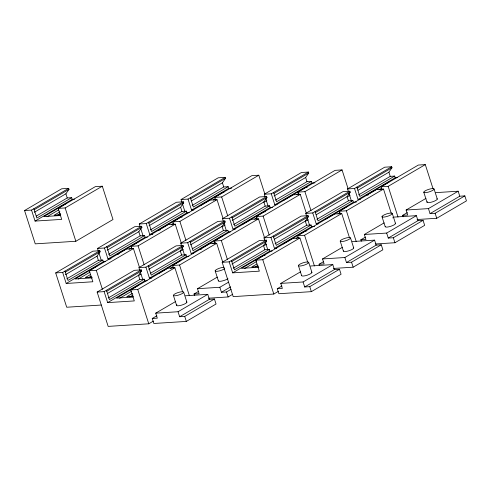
<?xml version="1.0" encoding="UTF-8"?>
<svg xmlns="http://www.w3.org/2000/svg" width="491" height="491" viewBox="0 0 491 491"><rect width="100%" height="100%" fill="white"/><g stroke="black" fill="none" stroke-linecap="round" stroke-linejoin="round"><path stroke-width="0.74" d="M34.352 212.253L65.892 193.792L68.998 189.348L68.672 188.348L61.694 188.79L24.55 210.529L35.248 243.855L75.853 241.265L113.004 219.526L102.306 186.206L95.322 186.648L58.177 208.387L61.706 219.385L35.057 221.085L31.528 210.087L24.55 210.529M65.493 274.635L97.034 256.179L100.133 251.73L99.814 250.729L92.836 251.177L55.692 272.916L66.708 307.237L101.299 305.034M107.284 250.177L138.818 231.721L141.924 227.272L141.604 226.271L134.626 226.719L97.476 248.458L98.415 251.38M149.074 225.719L180.608 207.263L183.714 202.814L183.395 201.813L176.416 202.261L139.266 224L140.205 226.922M107.603 293.409L138.487 275.334L141.592 270.885L141.267 269.884L134.288 270.332L97.144 292.071L108.161 326.392L148.767 323.802L153.333 321.132M191.521 200.88L222.398 182.805L225.504 178.356L225.185 177.355L218.207 177.803L181.056 199.542L181.762 201.733M148.736 269.332L180.277 250.876L183.382 246.427L183.057 245.426L176.079 245.874L138.935 267.613L139.874 270.535M190.526 244.874L222.067 226.419L225.166 221.969L224.847 220.968L217.869 221.416L180.725 243.155L181.658 246.077M232.317 220.416L263.857 201.961L266.957 197.511L266.638 196.51L259.659 196.959L222.515 218.698L223.215 220.889M274.107 195.958L305.641 177.503L308.747 173.053L308.428 172.053L301.449 172.501L264.299 194.24L265.005 196.431M231.979 264.029L263.52 245.574L266.625 241.124L266.3 240.124L259.322 240.572L222.178 262.311L233.194 296.632L273.806 294.041L278.366 291.372M274.426 239.191L305.31 221.116L308.416 216.666L308.09 215.666L301.112 216.114L263.968 237.853L264.667 240.044M316.216 214.733L347.1 196.658L350.2 192.208L349.88 191.208L342.902 191.656L305.758 213.395L306.458 215.586M358.007 190.275L388.89 172.2L391.99 167.75L391.671 166.75L384.692 167.198L347.548 188.937L348.481 191.858M31.528 210.087L68.672 188.348M34.174 209.725L68.998 189.348M36.346 216.034L67.23 197.959L71.674 197.677L72.208 199.34L74.491 199.199M71.674 197.677L36.843 218.059L33.848 208.73M35.057 221.085L72.208 199.34M65.929 203.679L43.877 216.586L60.448 215.531M47.001 216.734L58.681 209.896M58.177 208.387L65.156 207.945L102.306 186.206M59.871 211.848L54.127 215.211L60.743 214.788M57.214 215.383L60.411 213.511M55.692 272.916L62.67 272.468L99.814 250.729M97.476 248.458L104.46 248.01L141.604 226.271M139.266 224L146.244 223.552L183.395 201.813M181.056 199.542L188.035 199.094L225.185 177.355M65.309 272.112L100.133 251.73M107.099 247.654L141.924 227.272M148.89 223.196L183.714 202.814M190.68 198.738L225.504 178.356M66.831 278.802L98.372 260.34L102.809 260.058L103.343 261.728L105.626 261.58M108.621 254.344L140.156 235.883L144.6 235.6L145.133 237.27L147.417 237.122M150.406 229.886L181.946 211.425L186.39 211.142L186.924 212.812L189.207 212.664M192.196 205.428L223.736 186.967L228.18 186.684L228.714 188.354L231.758 188.157M102.809 260.058L67.985 280.441L64.99 271.112M144.6 235.6L109.775 255.983L106.78 246.654M186.39 211.142L151.566 231.525L148.57 222.196M228.18 186.684L193.356 207.067L190.361 197.738M62.67 272.468L66.199 283.467L103.343 261.728M104.46 248.01L107.989 259.009L145.133 237.27M146.244 223.552L149.78 234.551L186.924 212.812M188.035 199.094L191.57 210.093L228.714 188.354M97.071 266.061L75.013 278.968L92.345 277.863M138.861 241.603L116.803 254.51L118.313 254.418M200.383 205.594L222.435 192.687L223.945 192.589M66.199 283.467L92.848 281.766L89.319 270.774L126.463 249.035L133.442 248.587L139.536 267.577M131.766 248.378L131.103 246.316L168.253 224.577L175.232 224.129L181.326 243.119M173.777 224.608L172.893 221.858L210.044 200.119L217.022 199.671L223.117 218.661M215.567 200.15L214.684 197.4L251.834 175.661L258.812 175.213L264.907 194.203M78.143 279.115L89.822 272.284M129.016 249.342L131.606 247.826M171.451 224.504L173.397 223.368M213.241 200.046L215.187 198.91M89.319 270.774L96.297 270.326L133.442 248.587M131.103 246.316L138.088 245.868L175.232 224.129M172.893 221.858L179.878 221.41L217.022 199.671M214.684 197.4L221.662 196.952L258.812 175.213M90.375 274.604L85.268 277.593L91.878 277.176M88.355 277.765L90.909 276.273M97.144 292.071L104.123 291.623L141.267 269.884M138.935 267.613L145.913 267.165L183.057 245.426M180.725 243.155L187.703 242.707L224.847 220.968M222.515 218.698L229.493 218.25L266.638 196.51M264.299 194.24L271.284 193.792L308.428 172.053M106.768 291.267L141.592 270.885M148.552 266.809L183.382 246.427M190.342 242.351L225.166 221.969M232.133 217.894L266.957 197.511M273.923 193.436L308.747 173.053M108.284 297.957L139.825 279.496L144.262 279.213L144.802 280.883L147.085 280.735M150.731 273.113L181.615 255.038L186.052 254.755L186.586 256.425L188.875 256.277M192.521 248.655L223.405 230.58L227.842 230.297L228.376 231.967L230.666 231.82M233.655 224.583L265.189 206.122L269.633 205.839L270.167 207.509L272.45 207.362M275.445 200.125L306.979 181.664L311.423 181.382L311.957 183.051L315.001 182.855M144.262 279.213L109.438 299.596L106.443 290.267M186.052 254.755L151.228 275.138L148.233 265.809M227.842 230.297L193.018 250.68L190.023 241.351M269.633 205.839L234.808 226.222L231.813 216.893M311.423 181.382L276.599 201.764L273.604 192.435M104.123 291.623L107.652 302.622L144.802 280.883M145.913 267.165L149.442 278.164L186.586 256.425M187.703 242.707L191.232 253.706L228.376 231.967M229.493 218.25L233.022 229.248L270.167 207.509M271.284 193.792L274.813 204.79L311.957 183.051M138.523 285.216L116.465 298.123L133.043 297.067M158.255 273.665L180.314 260.758M222.104 236.3L200.046 249.207L201.555 249.115M241.836 224.749L263.894 211.842L265.398 211.744M283.626 200.291L305.678 187.384L307.188 187.292M107.652 302.622L134.301 300.922L130.772 289.929L167.916 268.19L174.894 267.742L182.634 291.838M173.446 268.221L172.562 265.471L209.706 243.732L216.684 243.284L222.779 262.274M215.23 243.763L214.352 241.013L251.496 219.274L258.475 218.826L264.569 237.816M257.02 219.305L256.142 216.556L293.287 194.817L300.265 194.368L306.359 213.358M298.81 194.847L297.927 192.098L335.077 170.359L342.055 169.911L348.15 188.9M119.595 298.27L131.275 291.439M170.469 268.497L173.065 266.981M212.904 243.659L215.5 242.143M254.694 219.201L257.29 217.685M296.484 194.743L299.08 193.227M130.772 289.929L137.75 289.481L174.894 267.742M172.562 265.471L179.54 265.023L216.684 243.284M214.352 241.013L221.331 240.565L258.475 218.826M256.142 216.556L263.121 216.108L300.265 194.368M297.927 192.098L304.911 191.65L342.055 169.911M132.466 293.385L126.721 296.748L133.331 296.331M129.808 296.92L133.006 295.054M222.178 262.311L229.156 261.863L266.3 240.124M263.968 237.853L270.946 237.405L308.09 215.666M305.758 213.395L312.736 212.947L349.88 191.208M347.548 188.937L354.527 188.489L391.671 166.75M231.801 261.507L266.625 241.124M273.591 237.049L308.416 216.666M315.375 212.591L350.2 192.208M357.166 188.133L391.99 167.75M155.715 313.16L178.043 311.736L179.651 316.738L209.369 299.344L214.444 299.019L216.046 304.021L186.328 321.415L153.849 323.483L152.241 318.481L157.316 318.162L155.715 313.16L175.526 301.566M194.491 295.453L194.031 294.023L199.107 293.704L197.499 288.702L217.31 277.108M233.317 268.196L264.858 249.735L269.301 249.453L269.835 251.122L272.118 250.975M275.107 243.739L306.648 225.277L311.085 224.995L311.625 226.664L314.67 226.468M316.898 219.281L348.438 200.819L352.876 200.537L353.41 202.206L356.46 202.01M358.688 194.823L390.222 176.361L394.666 176.079L395.2 177.748L397.483 177.601M269.301 249.453L234.471 269.835L231.476 260.506M311.085 224.995L276.261 245.377L273.266 236.048M352.876 200.537L318.051 220.919L315.056 211.59M394.666 176.079L359.842 196.461L356.847 187.132M152.241 318.481L156.862 315.774M194.031 294.023L198.652 291.323M229.156 261.863L232.685 272.861L269.835 251.122M270.946 237.405L274.475 248.403L311.625 226.664M312.736 212.947L316.265 223.945L353.41 202.206M354.527 188.489L358.056 199.487L395.2 177.748M283.289 243.904L305.347 230.997L306.85 230.905M325.079 219.446L347.137 206.539M388.927 182.081L366.869 194.988L368.379 194.896M232.685 272.861L259.334 271.161L255.805 260.169L292.949 238.43L299.927 237.982L307.667 262.077M298.479 238.46L297.595 235.711L334.739 213.972L341.718 213.524L349.457 237.619M340.269 214.002L339.385 211.253L376.529 189.514L383.508 189.066L391.247 213.168M382.053 189.544L381.176 186.795L418.32 165.056L425.298 164.608L433.037 188.71M244.628 268.509L256.308 261.678M296.153 238.356L298.098 237.221M337.943 213.898L339.889 212.763M379.083 189.821L381.679 188.305M255.805 260.169L262.783 259.721L299.927 237.982M297.595 235.711L304.573 235.263L341.718 213.524M339.385 211.253L346.364 210.805L383.508 189.066M381.176 186.795L388.154 186.347L425.298 164.608M256.861 263.998L251.754 266.987L258.364 266.57M178.043 311.736L207.761 294.348L209.369 299.344M197.499 288.702L219.833 287.278L228.419 282.257M255.48 266.785L258.039 265.293M219.833 287.278L221.441 292.28L230.684 286.867M179.651 316.738L184.726 316.413L214.444 299.019M221.441 292.28L226.517 291.955L231.138 289.248M208.479 298.203L228.119 296.957L232.746 294.25M280.748 283.399L303.082 281.975L304.684 286.977L334.402 269.584L339.477 269.258L341.079 274.26L311.362 291.654L278.882 293.722L277.274 288.72L282.35 288.401L280.748 283.399L300.56 271.805M319.524 265.692L319.064 264.262L324.14 263.943L322.538 258.941L342.344 247.347M361.315 241.234L360.854 239.804L365.93 239.485L364.322 234.483L384.134 222.889M392.72 217.869L394.04 217.096L416.374 215.672L417.982 220.668L423.058 220.342L424.66 225.344L394.942 242.738L375.302 243.984M403.099 216.776L402.645 215.346L407.72 215.027L406.112 210.025L425.924 198.432M277.274 288.72L281.895 286.02M319.064 264.262L323.686 261.562M360.854 239.804L365.476 237.104M402.645 215.346L407.266 212.646M303.082 281.975L332.794 264.588L334.402 269.584M322.538 258.941L344.866 257.523L374.584 240.13L376.192 245.126L381.268 244.8L382.87 249.802L353.152 267.196L333.512 268.442M364.322 234.483L386.656 233.065L416.374 215.672M406.112 210.025L428.447 208.607L458.164 191.214L459.772 196.21L464.848 195.884L466.45 200.887L436.732 218.28L417.092 219.526M344.866 257.523L346.474 262.519L376.192 245.126M386.656 233.065L388.264 238.061L417.982 220.668M428.447 208.607L430.055 213.603L459.772 196.21M304.684 286.977L309.76 286.652L339.477 269.258M346.474 262.519L351.55 262.194L381.268 244.8M388.264 238.061L393.34 237.736L423.058 220.342M430.055 213.603L435.13 213.278L464.848 195.884M435.83 192.638L458.164 191.214M191.57 210.093L193.853 209.945M274.813 204.79L277.096 204.643M358.056 199.487L360.339 199.34M182.155 217.047L180.645 217.145L158.593 230.052L160.097 229.96M149.78 234.551L152.824 234.354M233.022 229.248L235.306 229.101M316.265 223.945L318.549 223.798M352.25 241.554L374.584 240.13M107.989 259.009L111.034 258.812M191.232 253.706L193.515 253.559M274.475 248.403L276.758 248.256M265.066 255.357L263.557 255.455L241.498 268.362L258.831 267.257M310.465 266.012L332.794 264.588M149.442 278.164L151.725 278.016M185.426 295.766L207.761 294.348M434.087 189.053A5.401 1.283 -17.8 0 1 426.397 192.552A5.401 1.283 -17.8 0 1 426.298 190.263A5.401 1.283 -17.8 0 1 434.087 189.053L437.297 199.051M435.13 213.278L436.732 218.28M423.77 192.19L426.98 202.188M388.89 172.2L390.222 176.361M388.154 186.347L397.998 217.022M392.297 213.511A5.401 1.283 -17.8 0 1 384.606 217.01A5.401 1.283 -17.8 0 1 384.514 214.72A5.401 1.283 -17.8 0 1 392.297 213.511L395.507 223.509M393.34 237.736L394.942 242.738M381.98 216.648L385.19 226.646M348.954 193.319L351.531 201.353M347.1 196.658L348.438 200.819M346.364 210.805L356.208 241.48M350.513 237.969A5.401 1.283 -17.8 0 1 342.822 241.468A5.401 1.283 -17.8 0 1 342.724 239.178A5.401 1.283 -17.8 0 1 350.513 237.969L353.716 247.967M351.55 262.194L353.152 267.196M340.189 241.106L343.399 251.104M305.641 177.503L306.979 181.664M304.911 191.65L311.006 210.639M307.163 217.777L309.508 225.081M305.31 221.116L306.648 225.277M304.573 235.263L314.418 265.938M308.722 262.427A5.401 1.283 -17.8 0 1 301.032 265.926A5.401 1.283 -17.8 0 1 300.934 263.636A5.401 1.283 -17.8 0 1 308.722 262.427L311.932 272.425M309.76 286.652L311.362 291.654M298.399 265.563L301.609 275.561M265.711 198.622L268.055 205.925M263.857 201.961L265.189 206.122M263.121 216.108L269.215 235.097M265.373 242.235L267.718 249.532M263.52 245.574L264.858 249.735M262.783 259.721L273.806 294.041M222.398 182.805L223.736 186.967M221.662 196.952L227.763 215.942M223.921 223.08L226.265 230.377M222.067 226.419L223.405 230.58M221.331 240.565L227.425 259.555M226.517 291.955L228.119 296.957M215.156 270.866L218.366 280.864M182.462 203.925L184.806 211.222M180.608 207.263L181.946 211.425M179.878 221.41L185.972 240.4M182.13 247.538L184.475 254.835M180.277 250.876L181.615 255.038M179.54 265.023L189.385 295.692M183.689 292.188A5.401 1.283 -17.8 0 1 175.999 295.686A5.401 1.283 -17.8 0 1 175.901 293.397A5.401 1.283 -17.8 0 1 183.689 292.188L186.899 302.186M184.726 316.413L186.328 321.415M173.366 295.324L176.576 305.322M140.678 228.383L143.022 235.68M138.818 231.721L140.156 235.883M138.088 245.868L144.182 264.858M140.34 271.996L142.685 279.293M138.487 275.334L139.825 279.496M137.75 289.481L148.767 323.802M98.887 252.84L101.232 260.138M97.034 256.179L98.372 260.34M96.297 270.326L102.392 289.316M65.892 193.792L67.23 197.959M65.156 207.945L75.853 241.265M186.525 301.812A5.401 1.283 -17.8 0 1 181.793 305.077A5.401 1.283 -17.8 0 1 176.907 304.739M353.348 247.593A5.401 1.283 -17.8 0 1 349.095 250.711A5.401 1.283 -17.8 0 1 343.479 250.833M266.521 244.205A5.401 1.283 -17.8 0 1 263.575 245.684M265.171 242.842A5.401 1.283 -17.8 0 1 265.883 242.793M183.278 249.508A5.401 1.283 -17.8 0 1 180.326 250.987M140.923 274.334A5.401 1.283 -17.8 0 1 138.542 275.445M311.564 272.051A5.401 1.283 -17.8 0 1 307.305 275.169A5.401 1.283 -17.8 0 1 301.689 275.291M224.731 268.663A5.401 1.283 -17.8 0 1 217.255 271.302A5.401 1.283 -17.8 0 1 216.47 269.565A5.401 1.283 -17.8 0 1 224.092 267.251M227.941 278.661A5.401 1.283 -17.8 0 1 221.275 281.177A5.401 1.283 -17.8 0 1 218.698 280.281M308.311 219.747A5.401 1.283 -17.8 0 1 305.365 221.226M306.961 218.385A5.401 1.283 -17.8 0 1 307.673 218.335M395.138 223.135A5.401 1.283 -17.8 0 1 390.879 226.253A5.401 1.283 -17.8 0 1 385.269 226.376M225.068 225.05A5.401 1.283 -17.8 0 1 222.116 226.529M223.718 223.687A5.401 1.283 -17.8 0 1 224.43 223.638M436.929 198.677A5.401 1.283 -17.8 0 1 432.197 201.942A5.401 1.283 -17.8 0 1 427.311 201.605M350.101 195.289A5.401 1.283 -17.8 0 1 347.149 196.768M348.751 193.927A5.401 1.283 -17.8 0 1 349.463 193.877M266.858 200.592A5.401 1.283 -17.8 0 1 263.906 202.071M265.508 199.229A5.401 1.283 -17.8 0 1 266.214 199.18"/></g></svg>
